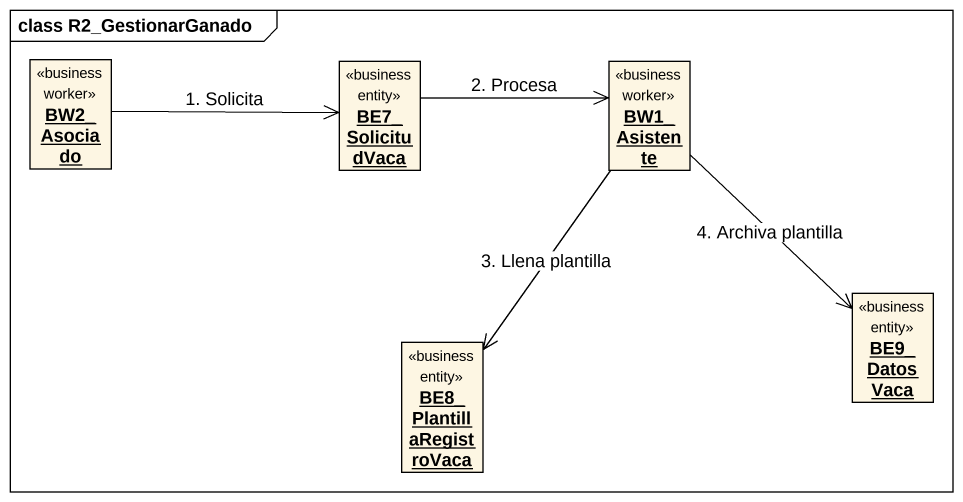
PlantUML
@startuml
mainframe class R2_GestionarGanado
hide circle
hide empty members
object BW2_Asociado <<business worker>>
object BE7_SolicitudVaca <<business entity>>
object BW1_Asistente <<business worker>>
object BE9_DatosVaca <<business entity>>
object BE8_PlantillaRegistroVaca <<business entity>>
BW2_Asociado -right-> BE7_SolicitudVaca : 1. Solicita
BE7_SolicitudVaca -right-> BW1_Asistente : 2. Procesa
BW1_Asistente --> BE9_DatosVaca : 4. Archiva plantilla
BW1_Asistente --> BE8_PlantillaRegistroVaca : 3. Llena plantilla
@enduml
